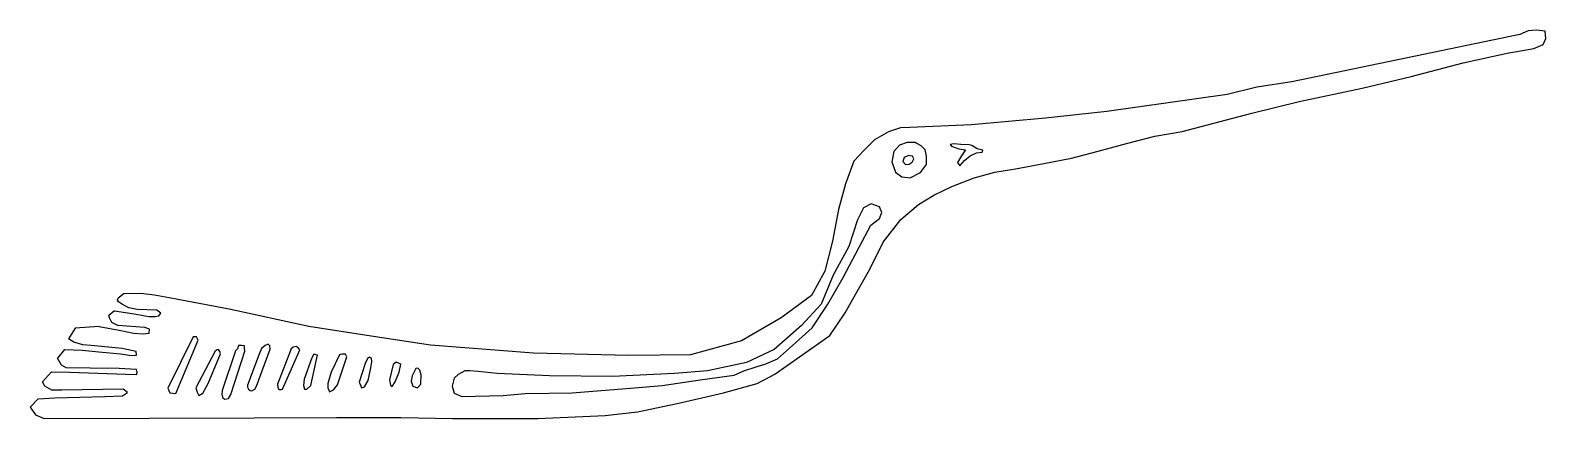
# Model space of a CAD drawing. Extents: x 536947 to 538700, y 1195199 to 1195649.
import ezdxf

# ---------------------------------------------------------------- set-up
doc = ezdxf.new("R2010")
doc.units = 0
doc.layers.add('Level 30', color=7, linetype='Continuous')

msp = doc.modelspace()

# ---------------------------------------------------------------- linework, layer by layer
at = {"layer": 'Level 30'}
for p, q in [((538670.3, 1195643.5), (538406.4, 1195588.9)), ((538679.9, 1195647.9), (538670.3, 1195643.5)), ((538689.8, 1195648.5), (538679.9, 1195647.9)), ((538699.5, 1195647.4), (538689.8, 1195648.5)), ((538700.3, 1195639.1), (538699.5, 1195647.4)), ((538655.8, 1195622), (538686.6, 1195627.6)), ((538686.6, 1195627.6), (538697.2, 1195632.2)), ((538697.2, 1195632.2), (538700.3, 1195639.1)), ((538544.8, 1195595.1), (538604.7, 1195610.9)), ((538604.7, 1195610.9), (538655.8, 1195622)), ((538406.4, 1195588.9), (538366, 1195582.7)), ((538488, 1195581.6), (538544.8, 1195595.1)), ((538331.8, 1195574.2), (538192.6, 1195554.6)), ((538366, 1195582.7), (538331.8, 1195574.2)), ((538415, 1195566), (538488, 1195581.6)), ((538192.6, 1195554.6), (538121.5, 1195546.8)), ((538279.9, 1195531.6), (538360.2, 1195552.7)), ((538360.2, 1195552.7), (538415, 1195566)), ((537953.7, 1195535.7), (537939.8, 1195531.2)), ((537964.6, 1195536.2), (537953.7, 1195535.7)), ((538036, 1195539.3), (537964.6, 1195536.2)), ((538121.5, 1195546.8), (538036, 1195539.3)), ((537923.9, 1195521.8), (537911.3, 1195509.5)), ((537939.8, 1195531.2), (537923.9, 1195521.8)), ((538215.2, 1195517.5), (538248.1, 1195526.2)), ((538248.1, 1195526.2), (538279.9, 1195531.6)), ((537911.3, 1195509.5), (537899.9, 1195497)), ((538119.8, 1195494.5), (538151.7, 1195500.6)), ((538151.7, 1195500.6), (538182.4, 1195508.7)), ((538182.4, 1195508.7), (538215.2, 1195517.5)), ((537899.9, 1195497), (537890.3, 1195471.1)), ((538039.2, 1195477.9), (538063.1, 1195484.3)), ((538063.1, 1195484.3), (538086.9, 1195488.2)), ((538086.9, 1195488.2), (538119.8, 1195494.5)), ((537890.3, 1195471.1), (537882.3, 1195441.4)), ((537992.3, 1195457.7), (538013.4, 1195468)), ((538013.4, 1195468), (538039.2, 1195477.9)), ((537974.6, 1195446.9), (537992.3, 1195457.7)), ((537882.3, 1195441.4), (537875.2, 1195404.6)), ((537933.7, 1195403.5), (537954.1, 1195429.9)), ((537954.1, 1195429.9), (537974.6, 1195446.9)), ((537875.2, 1195404.6), (537866.3, 1195370.1)), ((537917.9, 1195371.5), (537933.7, 1195403.5)), ((537866.3, 1195370.1), (537850.9, 1195341.9)), ((537902.2, 1195343.6), (537917.9, 1195371.5)), ((537055.3, 1195343.6), (537048.9, 1195338.6)), ((537075.1, 1195344.3), (537055.3, 1195343.6)), ((537090.6, 1195342.3), (537075.1, 1195344.3)), ((537107.8, 1195339), (537090.6, 1195342.3)), ((537889.9, 1195321.9), (537902.2, 1195343.6)), ((537177.3, 1195326), (537107.8, 1195339)), ((537269.2, 1195306), (537177.3, 1195326)), ((537850.9, 1195341.9), (537815.8, 1195315.8)), ((537044.5, 1195324.1), (537037.8, 1195318.7)), ((537815.8, 1195315.8), (537769.8, 1195289.4)), ((537871.9, 1195295.6), (537889.9, 1195321.9)), ((536998.8, 1195304.2), (536991.2, 1195291.8)), ((537026.7, 1195306), (536998.8, 1195304.2)), ((537341.5, 1195294.8), (537269.2, 1195306)), ((537410, 1195284.2), (537341.5, 1195294.8)), ((537837, 1195271), (537871.9, 1195295.6)), ((536986.5, 1195279.3), (536978.5, 1195269.2)), ((537529.3, 1195275.2), (537410, 1195284.2)), ((537639.4, 1195272.6), (537529.3, 1195275.2)), ((537710.8, 1195273.3), (537639.4, 1195272.6)), ((537769.8, 1195289.4), (537710.8, 1195273.3)), ((537808.3, 1195250.7), (537837, 1195271)), ((536971.7, 1195253.7), (536961.3, 1195241.9)), ((537749.2, 1195229.2), (537787.9, 1195239.9)), ((537787.9, 1195239.9), (537808.3, 1195250.7)), ((536956.3, 1195222.5), (536947.1, 1195212.5)), ((537695.3, 1195216.8), (537749.2, 1195229.2)), ((536947.1, 1195212.5), (536953.1, 1195203.7)), ((536953.1, 1195203.7), (536963, 1195199.7)), ((537534.3, 1195199.4), (537612.3, 1195202.9)), ((537612.3, 1195202.9), (537649.6, 1195207.1)), ((537649.6, 1195207.1), (537695.3, 1195216.8)), ((536963, 1195199.7), (537205.9, 1195200.4)), ((537205.9, 1195200.4), (537301.5, 1195200.6)), ((537301.5, 1195200.6), (537375.8, 1195200.8)), ((537375.8, 1195200.8), (537435.5, 1195199.6)), ((537435.5, 1195199.6), (537534.3, 1195199.4))]:
    msp.add_line(p, q, dxfattribs=at)
for points in [[(537971, 1195518.8), (537961.6, 1195518.8), (537952.8, 1195515.7), (537946.2, 1195508.2), (537944, 1195496.5), (537948.2, 1195484.5), (537955.3, 1195479.2), (537965.1, 1195478), (537977, 1195484.1), (537983.9, 1195493.3), (537983.9, 1195503.1), (537982.4, 1195510.2), (537977.7, 1195515.1), (537972.6, 1195517.6)], [(537962.2, 1195503.2), (537958.2, 1195501.5), (537956.6, 1195496.9), (537959.6, 1195493.4), (537963.9, 1195493.6), (537967.4, 1195496.1), (537969.3, 1195499.7), (537967.9, 1195502.9), (537965.2, 1195503.5), (537962.9, 1195503.6)], [(538012.7, 1195514.5), (538021.4, 1195511.3), (538029.2, 1195510.4), (538023.8, 1195502), (538019.9, 1195495.8), (538022.3, 1195491.8), (538027.9, 1195498.1), (538034.4, 1195503.2), (538041.7, 1195506.8), (538048.2, 1195507.6), (538049, 1195509.8), (538042.4, 1195511.4), (538036.5, 1195515.2), (538033.1, 1195516.1), (538023.8, 1195516.6), (538015.4, 1195517.1), (538011.4, 1195516.4)], [(537449.9, 1195254.6), (537441.9, 1195250.3), (537437.3, 1195246.2), (537435, 1195236.8), (537437.5, 1195228.8), (537446.3, 1195225), (537494.2, 1195226.1), (537519.5, 1195228.5), (537574, 1195229.2), (537646, 1195235.2), (537678, 1195237.9), (537722.1, 1195244.1), (537741.7, 1195246.9), (537761.4, 1195249.6), (537772.5, 1195254.7), (537786.8, 1195259.2), (537797.9, 1195262.8), (537811.6, 1195268.5), (537832.3, 1195287.2), (537851.7, 1195304.6), (537869.6, 1195331.7), (537887.5, 1195362.7), (537906, 1195397.6), (537919.4, 1195423), (537929.7, 1195430.8), (537932.3, 1195437.9), (537929.4, 1195444.2), (537919.9, 1195447.9), (537911.1, 1195443.2), (537904.1, 1195429.2), (537894.1, 1195398.6), (537876, 1195365.3), (537862, 1195331.7), (537839.4, 1195307), (537807.6, 1195279.3), (537775.8, 1195264.3), (537730.5, 1195254.7), (537692.4, 1195251.6), (537620.6, 1195248.3), (537547.9, 1195248.8), (537487.1, 1195251.5), (537465.1, 1195253.8), (537455.6, 1195254.7)], [(537135.5, 1195294.1), (537106.3, 1195234.8), (537108.5, 1195229.1), (537115.4, 1195228.5), (537141.1, 1195290.3), (537139.5, 1195294.1)], [(537161, 1195277.5), (537138.6, 1195235.2), (537140.1, 1195230.1), (537142.2, 1195226.2), (537146.8, 1195228.7), (537152.8, 1195239.9), (537167.2, 1195274.2), (537166.4, 1195277.2), (537164.7, 1195279.4), (537163.2, 1195279)], [(537168.6, 1195227.2), (537170, 1195223.4), (537172.1, 1195222.1), (537176.2, 1195222.7), (537178.9, 1195227.3), (537195.3, 1195277.6), (537195, 1195281.1), (537194.7, 1195283.7), (537191.3, 1195283.9), (537188, 1195284), (537186.7, 1195280.2), (537184.6, 1195277.7), (537169.1, 1195231.8)], [(537203.4, 1195231.6), (537206.8, 1195233.5), (537208.6, 1195236.8), (537224.4, 1195279.8), (537224.3, 1195283.6), (537222.1, 1195285.6), (537218.7, 1195284.1), (537214.6, 1195280.5), (537211.8, 1195274.1), (537198.3, 1195238.1), (537198.3, 1195235.9), (537199.6, 1195233.5), (537201.4, 1195232.1)], [(537238.9, 1195233.6), (537256.4, 1195273.4), (537258.8, 1195278.8), (537257, 1195281.2), (537254.7, 1195282.9), (537251, 1195282.2), (537248.9, 1195280.3), (537233.2, 1195239.3), (537233.3, 1195235.9), (537234.8, 1195233.1), (537237.4, 1195233)], [(537263.1, 1195237.6), (537264.3, 1195233.6), (537267.1, 1195233.4), (537271.5, 1195237.9), (537278.3, 1195267.7), (537279.5, 1195273), (537275, 1195274), (537272.7, 1195269.6), (537263.9, 1195244.9)], [(537291.2, 1195239.9), (537291.2, 1195234.9), (537293.4, 1195230.4), (537297.9, 1195232.6), (537302.3, 1195238.5), (537313.2, 1195270.9), (537311.7, 1195274.1), (537307.6, 1195274), (537304.9, 1195273.1), (537295.1, 1195253.1)], [(537333.8, 1195236), (537338, 1195243.7), (537340.9, 1195258), (537342.3, 1195265.1), (537341.7, 1195269.5), (537339.5, 1195270.5), (537337.3, 1195269), (537334.5, 1195263.1), (537327.5, 1195241.7), (537329.3, 1195237.2), (537330.2, 1195234.9)], [(537362.7, 1195244.2), (537363.7, 1195238), (537365.8, 1195236.6), (537369.3, 1195241.8), (537373.8, 1195253), (537375.9, 1195262.4), (537370.3, 1195264.6), (537366.9, 1195262.1)], [(537393.3, 1195257.4), (537388.8, 1195249), (537387.9, 1195242.6), (537389.7, 1195236.9), (537395, 1195235.1), (537398.9, 1195239.4), (537399.4, 1195250.2), (537397.6, 1195255.6), (537395.3, 1195257.7)]]:
    msp.add_lwpolyline(points, close=True, dxfattribs=at)
for points in [[(537044.5, 1195324.1), (537067.3, 1195320.8), (537084.1, 1195317.5), (537091.5, 1195317.6), (537095.8, 1195318.3), (537098.1, 1195321.4), (537093.6, 1195324.7), (537070.8, 1195325.5), (537061, 1195327.7), (537053.6, 1195331.4), (537049.1, 1195334.6), (537047.9, 1195336.4), (537048.9, 1195338.6)], [(537026.7, 1195306), (537051.7, 1195301.2), (537066.4, 1195298.4), (537077.6, 1195297.6), (537084.4, 1195298.3), (537084.9, 1195302.7), (537079.5, 1195304.9), (537048.4, 1195307), (537041.4, 1195310.6), (537038.8, 1195315.9), (537037.8, 1195318.7)], [(536986.5, 1195279.3), (537007.2, 1195278.5), (537026.4, 1195276.8), (537051.6, 1195274.5), (537064.5, 1195272.3), (537069.9, 1195272.9), (537069.4, 1195277), (537053.5, 1195280.7), (537017.5, 1195283.9), (537008, 1195284.8), (536997.6, 1195287.7), (536991.2, 1195291.8)], [(536971.7, 1195253.7), (536992.9, 1195253), (537057.7, 1195250.8), (537069.8, 1195250.4), (537070.9, 1195252.9), (537069.8, 1195256.2), (537049.7, 1195257.4), (537016.5, 1195257.9), (536988.7, 1195258.3), (536983.3, 1195261.3), (536979.9, 1195266.5), (536978.5, 1195269.2)], [(536956.3, 1195222.5), (536975.5, 1195223.6), (537033.2, 1195225.2), (537053.6, 1195225.7), (537059.7, 1195229.6), (537054.7, 1195233.5), (536983.7, 1195232.5), (536972.1, 1195232.4), (536963.9, 1195237), (536961.3, 1195241.9)]]:
    msp.add_lwpolyline(points, dxfattribs=at)

doc.saveas('drawing.dxf')
